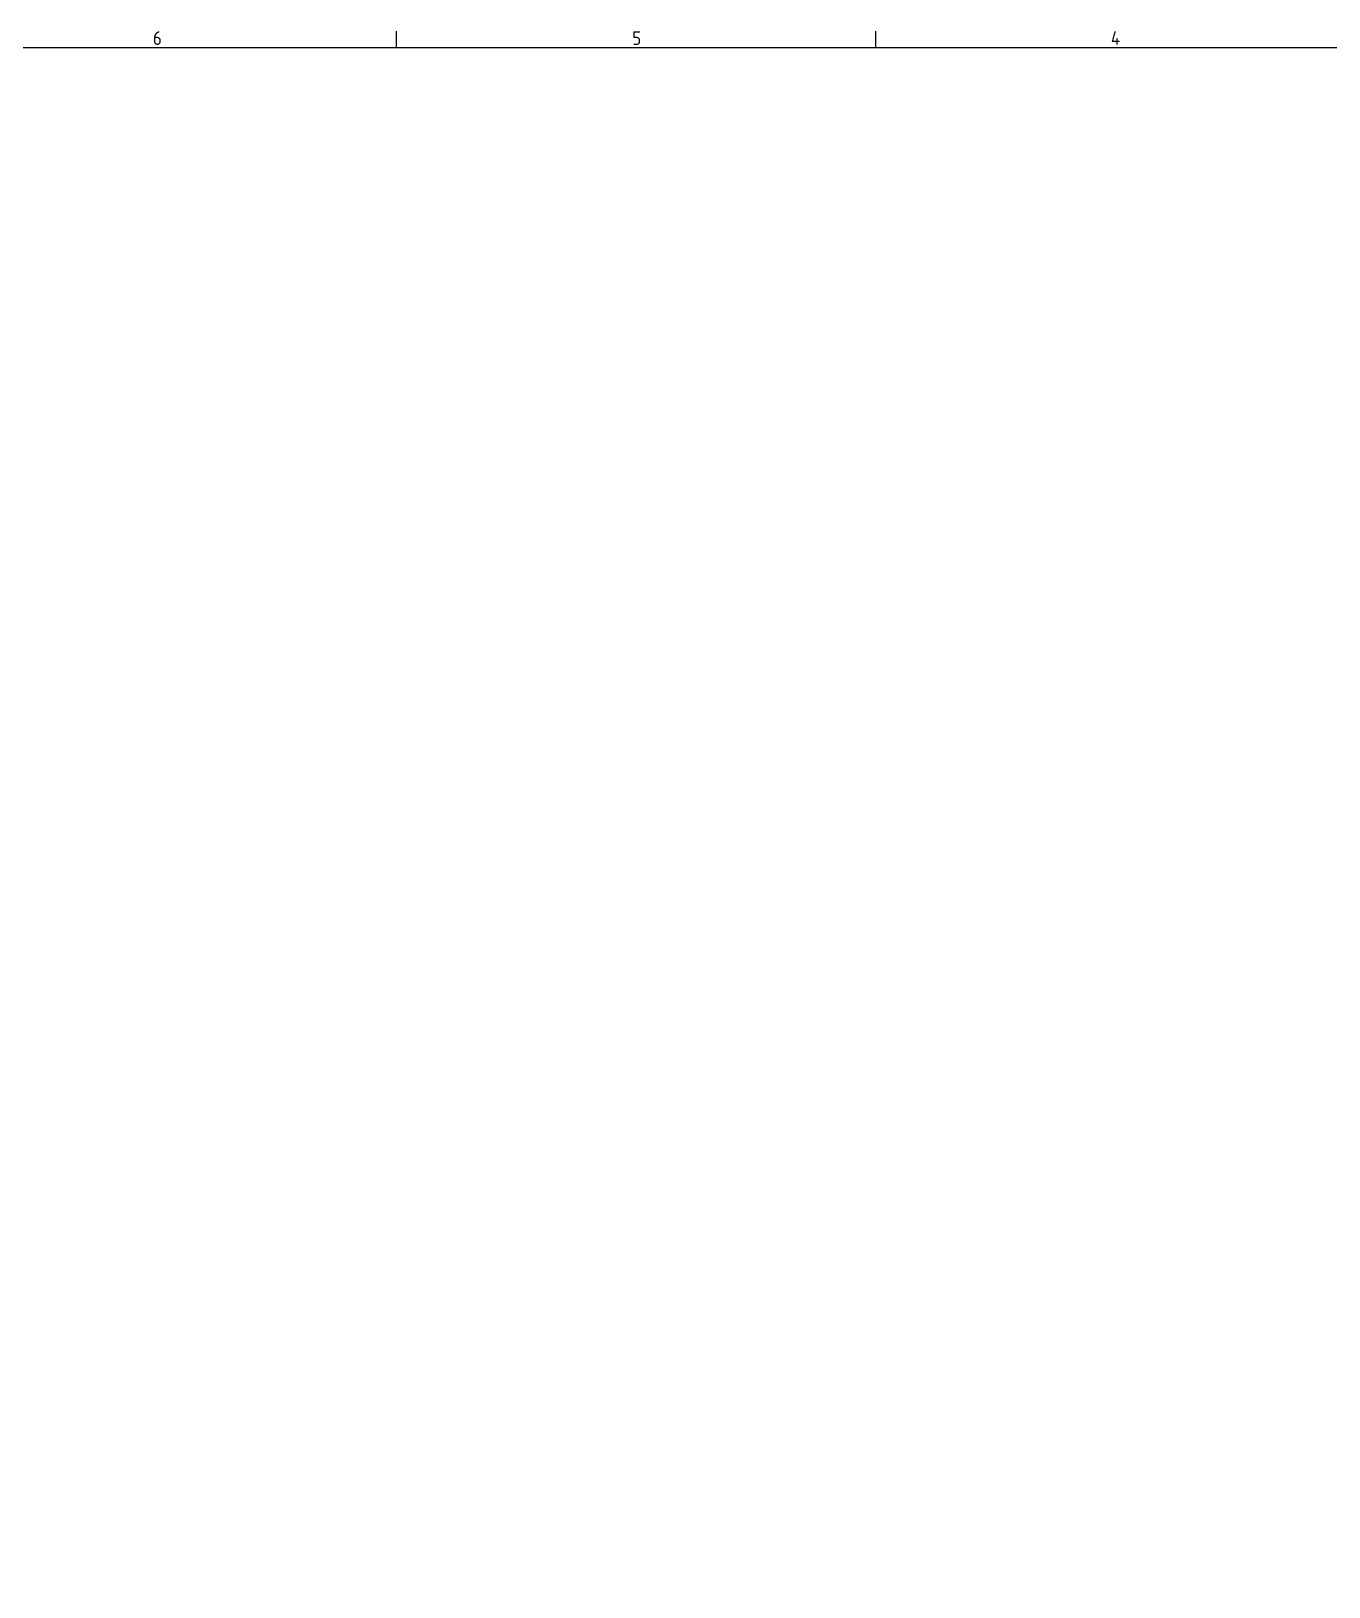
# Model space of a CAD drawing. Header units: millimetres. Extents: x 0 to 3364, y 0 to 2376.
# Drawn here: x 1749 to 2508, y 1396 to 2306 of the extents above; entities that cross this region are included whole.
import ezdxf

# ---------------------------------------------------------------- set-up
doc = ezdxf.new("R2010")
doc.units = ezdxf.units.MM
doc.header["$LTSCALE"] = 4
doc.layers.get('0').update_dxf_attribs({"color": 3, "lineweight": 25, "true_color": 0x00ff00})
doc.layers.add('경계(ISO)', color=7, linetype='Continuous', lineweight=25)
doc.styles.add('문자 텍스트_PSTEK_POSCO', font='isocp.shx')

# ---------------------------------------------------------------- blocks, each defined once
blk = doc.blocks.new('경계 Default Border')
at = {"layer": '경계(ISO)'}
for p, q in [((490.58, 574), (490.58, 576.4)), ((560.67, 574), (560.67, 576.4))]:
    blk.add_line(p, q, dxfattribs=at)
at = {"layer": '경계(ISO)', "flags": 128}
blk.add_lwpolyline([(20, 20), (20, 574), (821, 574), (821, 20), (20, 20)], dxfattribs=at)
at = {"layer": '경계(ISO)', "color": 2, "true_color": 0xffff00, "char_height": 2, "attachment_point": 7, "style": '문자 텍스트_PSTEK_POSCO'}
for s, insert in [('6', (454.97, 574.38)), ('5', (525.05, 574.38)), ('4', (595.02, 574.4))]:
    blk.add_mtext(s, dxfattribs=dict(at, insert=insert))

msp = doc.modelspace()

# ---------------------------------------------------------------- block references
at = {"xscale": 4, "yscale": 4, "zscale": 4}
msp.add_blockref('경계 Default Border', (0, 0), dxfattribs=at)

doc.saveas('drawing.dxf')
